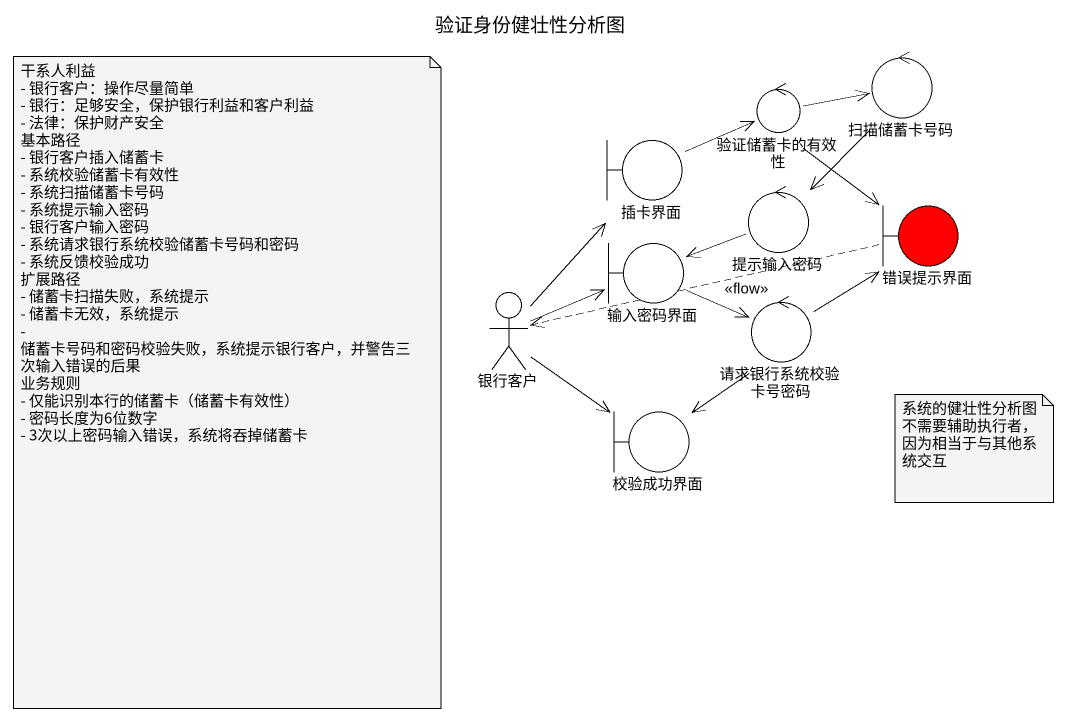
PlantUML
@startuml
title 验证身份健壮性分析图
control 验证储蓄卡的有效性
control 扫描储蓄卡号码
boundary 插卡界面
control 提示输入密码
boundary 错误提示界面 #FF0000
actor 银行客户
boundary 输入密码界面
control 请求银行系统校验卡号密码
boundary 校验成功界面
验证储蓄卡的有效性 -right-> 扫描储蓄卡号码
验证储蓄卡的有效性 --> 错误提示界面
扫描储蓄卡号码 --> 提示输入密码
插卡界面 -right-> 验证储蓄卡的有效性
提示输入密码 -left-> 输入密码界面
错误提示界面 .left.> 银行客户 : <<flow>>
银行客户 -up-> 插卡界面
银行客户 -right-> 输入密码界面
银行客户 --> 校验成功界面
输入密码界面 -right-> 请求银行系统校验卡号密码
请求银行系统校验卡号密码 -up-> 错误提示界面
请求银行系统校验卡号密码 --> 校验成功界面
note as N1
  干系人利益
  - 银行客户：操作尽量简单
  - 银行：足够安全，保护银行利益和客户利益
  - 法律：保护财产安全
  基本路径
  - 银行客户插入储蓄卡
  - 系统校验储蓄卡有效性
  - 系统扫描储蓄卡号码
  - 系统提示输入密码
  - 银行客户输入密码
  - 系统请求银行系统校验储蓄卡号码和密码
  - 系统反馈校验成功
  扩展路径
  - 储蓄卡扫描失败，系统提示
  - 储蓄卡无效，系统提示
  - 储蓄卡号码和密码校验失败，系统提示银行客户，并警告三次输入错误的后果
  业务规则
  - 仅能识别本行的储蓄卡（储蓄卡有效性）
  - 密码长度为6位数字
  - 3次以上密码输入错误，系统将吞掉储蓄卡
end note
note as N2
  系统的健壮性分析图不需要辅助执行者，因为相当于与其他系统交互
end note
@enduml
